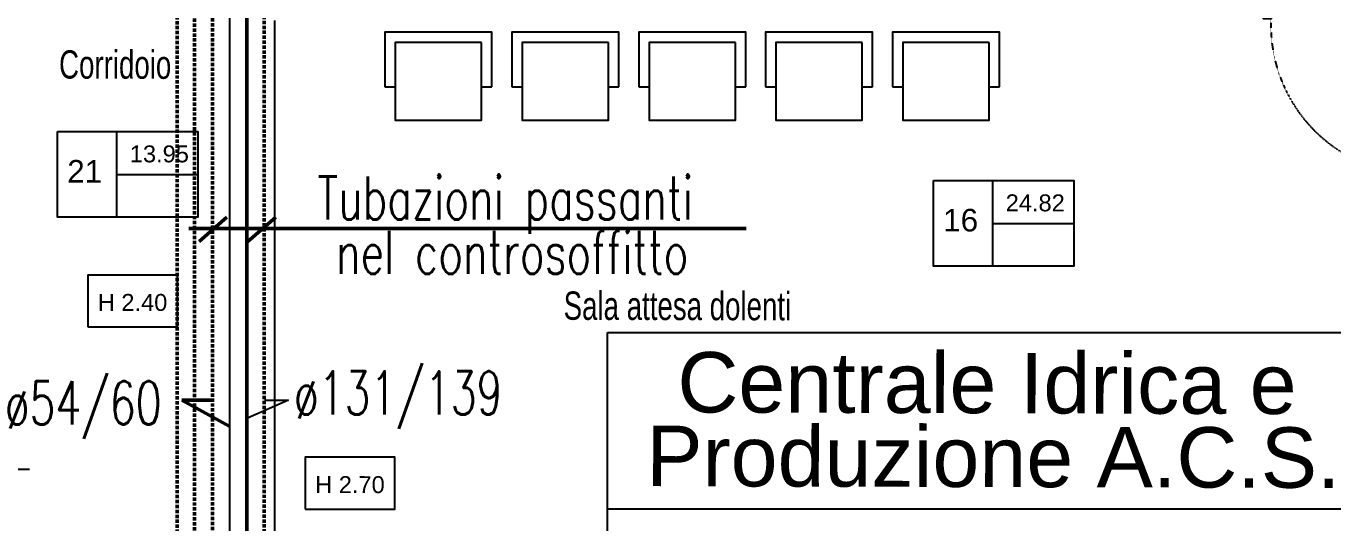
# Model space of a CAD drawing. Header units: millimetres. Extents: x -3782782348 to 131293, y -36553 to 57271.
# Drawn here: x 91542 to 92299, y 38200 to 38488 of the extents above; entities that cross this region are included whole.
import ezdxf

# ---------------------------------------------------------------- set-up
doc = ezdxf.new("R2010")
doc.units = ezdxf.units.MM
doc.header["$LTSCALE"] = 0.01
for name, pattern in [('ACAD_ISO03W100', [30, 12, -18]), ('HIDDEN2', [4.7625, 3.175, -1.5875]), ('TRATTEGGIATA', [19.05, 12.7, -6.35])]:
    doc.linetypes.add(name, pattern=pattern)
for name, color, linetype in [('ESTRAZ', 2, 'Continuous'), ('IMPIANTO', 7, 'Continuous'), ('X_MURI', 8, 'Continuous'), ('X_TESTI', 253, 'Continuous')]:
    doc.layers.add(name, color=color, linetype=linetype)
doc.layers.add('tubi_uta', color=253, linetype='Continuous', lineweight=50)
doc.styles.add('ARIAL', font='arial.ttf')
doc.styles.add('nomi', font='arial.ttf')
doc.styles.add('QUOTE', font='simplex.shx', dxfattribs={"width": 0.7})
doc.styles.add('ROMANS', font='romans')

# ---------------------------------------------------------------- blocks, each defined once
blk = doc.blocks.new('porta 90 specc')
at = {"extrusion": (0, 0, -1)}
for p, q in [((-45.03, 41.86), (-47.03, 41.86)), ((-46.03, 42.87), (-46.03, 40.86)), ((-29.12, 43.6), (-45.13, 43.6))]:
    blk.add_line(p, q, dxfattribs=at)
for p, q in [((-45.13, 45.1), (-45.13, -49.98)), ((-92.76, 0), (0, 0)), ((-29.12, -51.48), (-45.13, -51.48))]:
    blk.add_line(p, q)
for points in [[(130.94, 41.46), (130.94, 43.95, 0.414214), (128.93, 45.95), (119.91, 45.95, 1), (119.91, 43.95), (128.93, 43.95), (128.93, 41.46)], [(130.94, 36.45), (130.94, 33.94, -0.414214), (128.93, 31.94), (119.91, 31.94, -1), (119.91, 33.94), (128.93, 33.94), (128.93, 36.45)]]:
    blk.add_lwpolyline(points, format="xyb", dxfattribs=at)
for points in [[(45.13, 43.12), (46.13, 43.12), (46.13, 47.55), (45.13, 47.55)], [(29.12, 43.12), (28.12, 43.12), (28.12, 47.55), (29.12, 47.55)], [(132.44, 40.96), (132.44, 41.46), (127.43, 41.46), (127.43, 40.96)], [(29.12, 45.1), (29.12, 40.11), (40.62, 40.11), (40.62, 42.11), (45.13, 42.11), (45.13, 45.1)], [(132.44, 36.95), (132.44, 36.45), (127.43, 36.45), (127.43, 36.95)]]:
    blk.add_lwpolyline(points, dxfattribs=at)
blk.add_lwpolyline([(46.28, 40.96), (46.28, 36.95), (136.28, 36.95), (136.28, 40.96)], close=True, dxfattribs=at)
for points in [[(-45.13, -50.98), (-46.13, -50.98), (-46.13, -55.44), (-45.13, -55.44)], [(-29.12, -52.76), (-29.12, -47.97), (-40.62, -47.97), (-40.62, -49.98), (-45.13, -49.98), (-45.13, -52.76)], [(-29.12, -50.98), (-28.12, -50.98), (-28.12, -55.44), (-29.12, -55.44)]]:
    blk.add_lwpolyline(points)
blk.add_circle((46.03, 41.86), 0.652, dxfattribs=at)
at = {"linetype": 'ACAD_ISO03W100', "ltscale": 0.5, "extrusion": (0, 0, -1)}
blk.add_arc((49.84, 35.35), 86.46, 266.87807, 1.05972, dxfattribs=at)
blk = doc.blocks.new('porta 120 metallica')
blk.add_line((66, 71.65), (66, -78.72))
at = {"linetype": 'ByBlock'}
for p, q in [((-4.42, -6.24), (3.42, -6.24)), ((0.09, -10.75), (0.09, -1.73))]:
    blk.add_line(p, q, dxfattribs=at)
at = {"color": 5, "linetype": 'HIDDEN2'}
blk.add_line((3.5, -3.53), (123.5, -3.53), dxfattribs=at)
at = {"linetype": 'ByBlock'}
for points in [[(-3.5, 0), (-3.5, -3.53), (3.5, -3.53), (3.5, 9.47), (0, 9.47), (0, 0)], [(123.5, -3.53), (123.5, 9.47), (127, 9.47), (127, 0), (130.5, 0), (130.5, -3.53)], [(8.79, -12.27), (8.79, -131.24), (3.49, -131.24), (3.49, -131.24), (2.79, -131.24), (2.79, -6.24), (3.49, -6.24), (3.49, -12.27)]]:
    blk.add_lwpolyline(points, close=True, dxfattribs=at)
for points in [[(2.8, -121.42), (-3.26, -121.42), (-3.26, -105.12), (2.79, -105.12)], [(8.79, -121.42), (14.85, -121.42), (14.85, -105.12), (8.79, -105.12)]]:
    blk.add_lwpolyline(points, dxfattribs=at)
blk.add_circle((0.09, -6.24), 1.51, dxfattribs=at)
at = {"color": 5, "linetype": 'HIDDEN2'}
blk.add_arc((0.02, -7.99), 123.56, 274.07323, 2.06635, dxfattribs=at)

msp = doc.modelspace()

# ---------------------------------------------------------------- linework, layer by layer
at = {"color": 1}
for p, q in [((91694.12, 38271.14, 0), (91670.28, 38260.73, 0)), ((91680.28, 38271.14, 0), (91694.12, 38271.14, 0))]:
    msp.add_line(p, q, dxfattribs=at)
at = {"color": 1, "linetype": 'Continuous'}
msp.add_line((91878.28, 38208.36, 0), (92328.66, 38208.36, 0), dxfattribs=at)
at = {"color": 1, "linetype": 'Continuous', "elevation": 0}
msp.add_lwpolyline([(91878.83, 38310.45), (92328.28, 38310.45), (92328.28, 38132.17), (91878.83, 38132.17)], close=True, dxfattribs=at)
at = {"layer": 'IMPIANTO', "color": 30, "linetype": 'Continuous'}
msp.add_line((91660.1, 37811.25, 0), (91660.1, 38636.66, 0), dxfattribs=at)
at = {"layer": 'tubi_uta', "color": 6, "linetype": 'TRATTEGGIATA', "ltscale": 15}
for p, q in [((91629.72, 37860.1, 0), (91629.72, 38636.93, 0)), ((91639.71, 37850.1, 0), (91639.71, 38636.76, 0)), ((91680.08, 37831.68, 0), (91680.08, 38636.66, 0))]:
    msp.add_line(p, q, dxfattribs=at)
at = {"layer": 'tubi_uta', "color": 30, "linetype": 'TRATTEGGIATA', "ltscale": 15}
msp.add_line((91650.11, 37801.68, 0), (91650.11, 38636.83, 0), dxfattribs=at)
at = {"layer": 'tubi_uta', "color": 6}
msp.add_line((91670.08, 37821.68, 0), (91670.08, 38636.82, 0), dxfattribs=at)
at = {"layer": 'tubi_uta', "color": 1}
for p, q in [((91959.15, 38370.59, 0), (91636.36, 38370.59, 0)), ((91632.37, 38271.27, 0), (91650.17, 38271.27, 0)), ((91632.37, 38271.27, 0), (91660.17, 38255.92, 0))]:
    msp.add_line(p, q, dxfattribs=at)
at = {"layer": 'tubi_uta', "color": 7}
for p, q in [((91642.34, 38363.09, 0), (91658.42, 38377.07, 0)), ((91670.64, 38363.09, 0), (91686.71, 38377.07, 0))]:
    msp.add_line(p, q, dxfattribs=at)
at = {"layer": 'X_MURI', "ltscale": 4}
for p, q in [((91686.08, 38491.03, 0), (91686.08, 38131.01, 0)), ((91749.92, 38452.67, 0), (91755.92, 38452.67, 0)), ((91805.92, 38452.67, 0), (91811.92, 38452.67, 0)), ((91823.45, 38452.67, 0), (91829.45, 38452.67, 0)), ((91879.45, 38452.67, 0), (91885.45, 38452.67, 0)), ((91896.98, 38452.67, 0), (91902.98, 38452.67, 0)), ((91952.98, 38452.67, 0), (91958.98, 38452.67, 0)), ((91970.5, 38452.67, 0), (91976.5, 38452.67, 0)), ((92026.5, 38452.67, 0), (92032.5, 38452.67, 0)), ((92044.03, 38452.67, 0), (92050.03, 38452.67, 0)), ((92100.03, 38452.67, 0), (92106.03, 38452.67, 0)), ((91594.51, 38426.63), (91594.51, 38377.09)), ((91594.51, 38401.86), (91641.67, 38401.86)), ((92101.89, 38398.28), (92101.89, 38348.74)), ((92101.89, 38373.51), (92149.06, 38373.51))]:
    msp.add_line(p, q, dxfattribs=at)
at = {"layer": 'X_MURI', "ltscale": 4, "elevation": 0}
for points in [[(91811.92, 38452.67), (91811.92, 38484.21), (91749.92, 38484.21), (91749.92, 38452.67)], [(91885.45, 38452.67), (91885.45, 38484.21), (91823.45, 38484.21), (91823.45, 38452.67)], [(91958.98, 38452.67), (91958.98, 38484.21), (91896.98, 38484.21), (91896.98, 38452.67)], [(92032.5, 38452.67), (92032.5, 38484.21), (91970.5, 38484.21), (91970.5, 38452.67)], [(92106.03, 38452.67), (92106.03, 38484.21), (92044.03, 38484.21), (92044.03, 38452.67)]]:
    msp.add_lwpolyline(points, dxfattribs=at)
for points in [[(91805.92, 38478.21), (91755.92, 38478.21), (91755.92, 38433.21), (91805.92, 38433.21)], [(91879.45, 38478.21), (91829.45, 38478.21), (91829.45, 38433.21), (91879.45, 38433.21)], [(91952.98, 38478.21), (91902.98, 38478.21), (91902.98, 38433.21), (91952.98, 38433.21)], [(92026.5, 38478.21), (91976.5, 38478.21), (91976.5, 38433.21), (92026.5, 38433.21)], [(92100.03, 38478.21), (92050.03, 38478.21), (92050.03, 38433.21), (92100.03, 38433.21)]]:
    msp.add_lwpolyline(points, close=True, dxfattribs=at)
at = {"layer": 'X_MURI', "ltscale": 4}
for points in [[(91560.29, 38426.63), (91641.67, 38426.63), (91641.67, 38377.09), (91560.29, 38377.09)], [(92067.68, 38398.28), (92149.06, 38398.28), (92149.06, 38348.74), (92067.68, 38348.74)], [(91577.88, 38313.59), (91629.84, 38313.59), (91629.84, 38343.59), (91577.88, 38343.59)], [(91703.82, 38208.12), (91755.79, 38208.12), (91755.79, 38238.12), (91703.82, 38238.12)]]:
    msp.add_lwpolyline(points, close=True, dxfattribs=at)

# ---------------------------------------------------------------- block references
at = {"layer": 'X_MURI', "ltscale": 4, "rotation": 270}
msp.add_blockref('porta 120 metallica', (91472.5, 38577.57, 0), dxfattribs=at)
at = {"layer": 'X_MURI', "ltscale": 4, "xscale": -1, "rotation": 270}
for name, p in [('porta 90 specc', (92314.28, 38538.15, 0)), ('porta 120 metallica', (91472.5, 38165.02, 0))]:
    msp.add_blockref(name, p, dxfattribs=at)

# ---------------------------------------------------------------- texts
at = {"layer": 'ESTRAZ', "color": 3, "style": 'ROMANS', "width": 0.7}
for s, p in [('Tubazioni passanti ', (91710.89, 38375.76, 0)), ('nel controsoffitto', (91721.69, 38344.25, 0)), ('ø54/60', (91529.85, 38257.14, 0)), ('ø131/139', (91697.31, 38262.9, 0))]:
    msp.add_text(s, height=25, dxfattribs=at).set_placement(p)
at = {"layer": 'X_MURI', "ltscale": 4}
for s, insert, char_height, width, attachment_point, rotation, style in [('{\\fArial|b0|i0|c0|p34;\\H0.8x;Corridoio}', (91626.2, 38456.96), 20.48, 332.9783, 9, 359.85091, 'QUOTE'), ('{\\H1.2x;13.95}', (91636.44, 38413.68, 0), 8.1648, 81.6493, 6, 359.95576, 'nomi'), ('{\\H1.6x;21}', (91586.24, 38403.66), 8.1648, 81.6493, 6, 359.95576, 'nomi'), ('{\\H1.2x;24.82}', (92143.82, 38385.33, 0), 8.1648, 81.6493, 6, 359.95576, 'nomi'), ('{\\fArial|b0|i0|c238|p34;\\H1.6x;1\\fArial|b0|i0|c0|p34;6}', (92093.62, 38375.31), 8.1648, 81.6493, 6, 359.95576, 'nomi'), ('{\\fArial|b0|i0|c238|p34;\\H1.2x;H 2.\\fArial|b0|i0|c0|p34;4\\fArial|b0|i0|c238|p34;0}', (91623.93, 38327.71, 0), 8.1648, 81.6493, 6, 359.95576, 'nomi'), ('{\\fArial|b0|i0|c0|p34;\\H0.8x;Sala attesa dolenti}', (91985.3, 38317.17, 0), 20.48, 332.9783, 9, 359.85091, 'QUOTE'), ('{\\H1.2x;H 2.70}', (91749.87, 38222.24, 0), 8.1648, 81.6493, 6, 359.95576, 'nomi')]:
    msp.add_mtext(s, dxfattribs=dict(at, insert=insert, char_height=char_height, width=width, attachment_point=attachment_point, rotation=rotation, style=style))
at = {"layer": 'X_TESTI', "color": 7, "linetype": 'Continuous', "style": 'ARIAL'}
for s, p in [('Centrale Idrica e', (91919.37, 38264.11, 0)), ('Produzione A.C.S.', (91901.32, 38221.45, 0))]:
    msp.add_text(s, height=35, rotation=359.85091, dxfattribs=at).set_placement(p)

doc.saveas('drawing.dxf')
